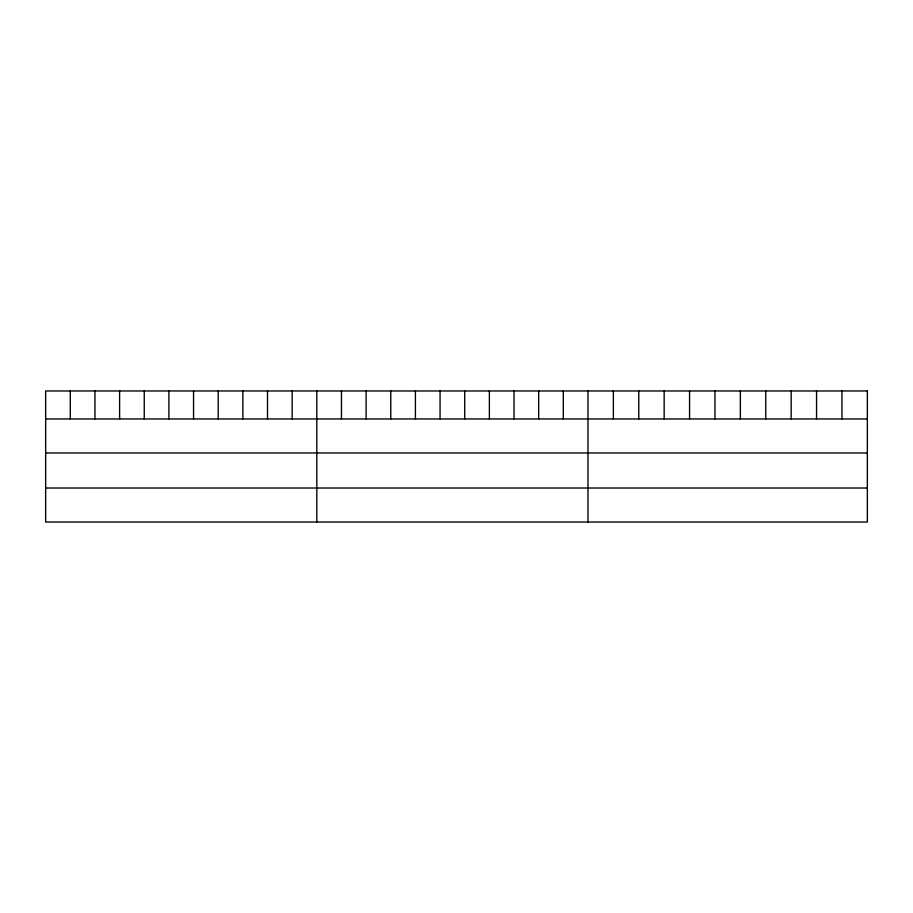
<?xml version="1.0" encoding="UTF-8"?>
<svg xmlns="http://www.w3.org/2000/svg" width="913" height="913" viewBox="0 0 913 913"><rect width="100%" height="100%" fill="white"/><g stroke="black" fill="none" stroke-linecap="round" stroke-linejoin="round"><path stroke-width="1.37" d="M45.65 418.953L867.35 418.953M45.65 452.974L867.35 452.974M45.65 488.021L867.35 488.021M841.957 390.969L841.957 418.953M816.553 390.969L816.553 418.953M791.16 390.969L791.16 418.953M765.756 390.969L765.756 418.953M740.363 390.969L740.363 418.953M714.959 390.969L714.959 418.953M689.566 390.969L689.566 418.953M664.162 390.969L664.162 418.953M638.769 390.969L638.769 418.953M613.365 390.969L613.365 418.953M587.972 390.969L587.972 522.031M563.321 390.969L563.321 418.953M538.67 390.969L538.67 418.953M514.019 390.969L514.019 418.953M489.368 390.969L489.368 418.953M464.717 390.969L464.717 418.953M440.066 390.969L440.066 418.953M415.415 390.969L415.415 418.953M390.764 390.969L390.764 418.953M366.113 390.969L366.113 418.953M341.462 390.969L341.462 418.953M316.811 390.969L316.811 522.031M292.16 390.969L292.16 418.953M267.509 390.969L267.509 418.953M242.858 390.969L242.858 418.953M218.207 390.969L218.207 418.953M193.556 390.969L193.556 418.953M168.905 390.969L168.905 418.953M144.254 390.969L144.254 418.953M119.603 390.969L119.603 418.953M94.952 390.969L94.952 418.953M70.301 390.969L70.301 418.953M867.35 390.969L45.65 390.969L45.65 522.031L867.35 522.031L867.35 390.969"/></g></svg>
